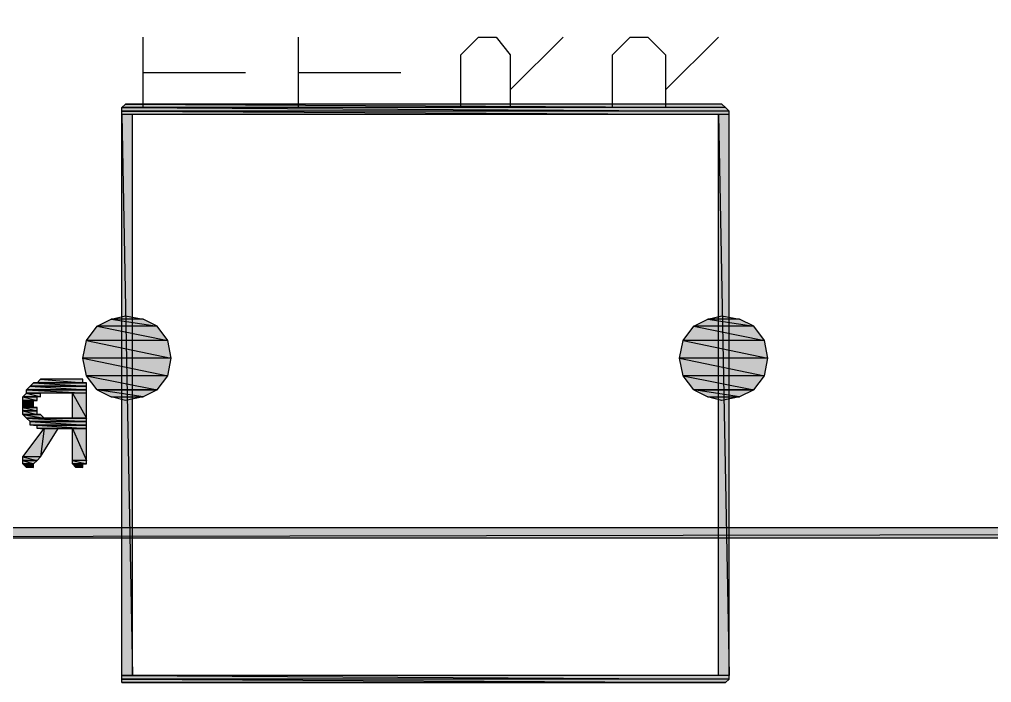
# Model space of a CAD drawing. Header units: millimetres. Extents: x 0 to 420, y 0 to 297.
# Drawn here: x 270.43 to 282.08, y 129.75 to 137.71 of the extents above; entities that cross this region are included whole.
import ezdxf

# ---------------------------------------------------------------- set-up
doc = ezdxf.new("R2010")
doc.units = ezdxf.units.MM
doc.layers.get('0').update_dxf_attribs({"linetype": 'CONTINUOUS'})

msp = doc.modelspace()

# ---------------------------------------------------------------- hatches: boundary and pattern name
at = {"true_color": 0x000007}
h = msp.add_hatch(color=0, dxfattribs=at)
h.paths.add_polyline_path([(261.874, 155.024667), (262.001, 154.897667), (335.110667, 155.024667)], flags=0)
h.paths.add_polyline_path([(262.001, 154.897667), (335.110667, 155.024667), (334.983667, 154.897667)], flags=0)
h.paths.add_polyline_path([(335.110667, 155.024667), (334.983667, 154.897667), (335.110667, 131.487333)], flags=0)
h.paths.add_polyline_path([(334.983667, 154.897667), (335.110667, 131.487333), (334.983667, 131.614333)], flags=0)
h.paths.add_polyline_path([(335.110667, 131.487333), (334.983667, 131.614333), (261.874, 131.487333)], flags=0)
h.paths.add_polyline_path([(334.983667, 131.614333), (261.874, 131.487333), (262.001, 131.614333)], flags=0)
h.paths.add_polyline_path([(261.874, 131.487333), (262.001, 131.614333), (261.874, 155.024667)], flags=0)
h.paths.add_polyline_path([(262.001, 131.614333), (261.874, 155.024667), (262.001, 154.897667)], flags=0)
h = msp.add_hatch(color=0, dxfattribs=at)
h.paths.add_polyline_path([(278.849667, 136.694333), (271.695333, 136.694333), (278.892, 136.652)], flags=0)
h.paths.add_polyline_path([(271.695333, 136.694333), (278.892, 136.652), (271.653, 136.652)], flags=0)
h = msp.add_hatch(color=0, dxfattribs=at)
h.paths.add_polyline_path([(278.892, 136.652), (271.653, 136.652), (278.934333, 136.609667)], flags=0)
h.paths.add_polyline_path([(271.653, 136.652), (278.934333, 136.609667), (271.653, 136.609667)], flags=0)
h = msp.add_hatch(color=0, dxfattribs=at)
h.paths.add_polyline_path([(278.934333, 136.609667), (271.653, 136.609667), (278.934333, 136.567333)], flags=0)
h.paths.add_polyline_path([(271.653, 136.609667), (278.934333, 136.567333), (271.653, 136.567333)], flags=0)
h = msp.add_hatch(color=0, dxfattribs=at)
h.paths.add_polyline_path([(271.78, 136.567333), (271.653, 136.567333), (271.78, 129.836333)], flags=0)
h.paths.add_polyline_path([(271.653, 136.567333), (271.78, 129.836333), (271.653, 129.836333)], flags=0)
h = msp.add_hatch(color=0, dxfattribs=at)
h.paths.add_polyline_path([(278.934333, 136.567333), (278.807333, 136.567333), (278.934333, 129.836333)], flags=0)
h.paths.add_polyline_path([(278.807333, 136.567333), (278.934333, 129.836333), (278.807333, 129.836333)], flags=0)
h = msp.add_hatch(color=0, dxfattribs=at)
h.paths.add_polyline_path([(271.907, 134.112), (271.526, 134.112), (272.076333, 134.027333)], flags=0)
h.paths.add_polyline_path([(271.526, 134.112), (272.076333, 134.027333), (271.356667, 134.027333)], flags=0)
for points in [[(271.695333, 134.154333), (271.907, 134.112), (271.526, 134.112)], [(278.849667, 134.154333), (279.061333, 134.112), (278.680333, 134.112)], [(271.356667, 133.265333), (272.076333, 133.265333), (271.907, 133.180667)], [(278.511, 133.265333), (279.230667, 133.265333), (279.061333, 133.180667)]]:
    msp.add_hatch(color=0, dxfattribs=at).paths.add_polyline_path(points, flags=0)
h = msp.add_hatch(color=0, dxfattribs=at)
h.paths.add_polyline_path([(279.061333, 134.112), (278.680333, 134.112), (279.230667, 134.027333)], flags=0)
h.paths.add_polyline_path([(278.680333, 134.112), (279.230667, 134.027333), (278.511, 134.027333)], flags=0)
h = msp.add_hatch(color=0, dxfattribs=at)
h.paths.add_polyline_path([(272.076333, 134.027333), (271.356667, 134.027333), (272.203333, 133.858)], flags=0)
h.paths.add_polyline_path([(271.356667, 134.027333), (272.203333, 133.858), (271.229667, 133.858)], flags=0)
h = msp.add_hatch(color=0, dxfattribs=at)
h.paths.add_polyline_path([(279.230667, 134.027333), (278.511, 134.027333), (279.357667, 133.858)], flags=0)
h.paths.add_polyline_path([(278.511, 134.027333), (279.357667, 133.858), (278.384, 133.858)], flags=0)
h = msp.add_hatch(color=0, dxfattribs=at)
h.paths.add_polyline_path([(272.203333, 133.858), (271.229667, 133.858), (272.245667, 133.646333)], flags=0)
h.paths.add_polyline_path([(271.229667, 133.858), (272.245667, 133.646333), (271.187333, 133.646333)], flags=0)
h = msp.add_hatch(color=0, dxfattribs=at)
h.paths.add_polyline_path([(279.357667, 133.858), (278.384, 133.858), (279.4, 133.646333)], flags=0)
h.paths.add_polyline_path([(278.384, 133.858), (279.4, 133.646333), (278.341667, 133.646333)], flags=0)
h = msp.add_hatch(color=0, dxfattribs=at)
h.paths.add_polyline_path([(272.245667, 133.646333), (271.187333, 133.646333), (272.203333, 133.434667)], flags=0)
h.paths.add_polyline_path([(271.187333, 133.646333), (272.203333, 133.434667), (271.229667, 133.434667)], flags=0)
h = msp.add_hatch(color=0, dxfattribs=at)
h.paths.add_polyline_path([(279.4, 133.646333), (278.341667, 133.646333), (279.357667, 133.434667)], flags=0)
h.paths.add_polyline_path([(278.341667, 133.646333), (279.357667, 133.434667), (278.384, 133.434667)], flags=0)
h = msp.add_hatch(color=0, dxfattribs=at)
h.paths.add_polyline_path([(271.187333, 133.392333), (270.679333, 133.392333), (271.187333, 133.35)], flags=0)
h.paths.add_polyline_path([(270.679333, 133.392333), (271.187333, 133.35), (270.637, 133.35)], flags=0)
h = msp.add_hatch(color=0, dxfattribs=at)
h.paths.add_polyline_path([(272.203333, 133.434667), (271.229667, 133.434667), (272.076333, 133.265333)], flags=0)
h.paths.add_polyline_path([(271.229667, 133.434667), (272.076333, 133.265333), (271.356667, 133.265333)], flags=0)
h = msp.add_hatch(color=0, dxfattribs=at)
h.paths.add_polyline_path([(279.357667, 133.434667), (278.384, 133.434667), (279.230667, 133.265333)], flags=0)
h.paths.add_polyline_path([(278.384, 133.434667), (279.230667, 133.265333), (278.511, 133.265333)], flags=0)
h = msp.add_hatch(color=0, dxfattribs=at)
h.paths.add_polyline_path([(271.229667, 133.307667), (270.552333, 133.307667), (271.229667, 133.265333)], flags=0)
h.paths.add_polyline_path([(270.552333, 133.307667), (271.229667, 133.265333), (270.51, 133.265333)], flags=0)
h.paths.add_polyline_path([(271.229667, 133.265333), (270.51, 133.265333)], flags=0)
h.paths.add_polyline_path([(270.51, 133.265333), (271.229667, 133.265333)], flags=0)
h = msp.add_hatch(color=0, dxfattribs=at)
h.paths.add_polyline_path([(271.229667, 133.265333), (270.51, 133.265333), (271.229667, 133.223)], flags=0)
h.paths.add_polyline_path([(270.51, 133.265333), (271.229667, 133.223), (270.51, 133.223)], flags=0)
h = msp.add_hatch(color=0, dxfattribs=at)
h.paths.add_polyline_path([(271.229667, 133.35), (270.594667, 133.35), (271.229667, 133.307667)], flags=0)
h.paths.add_polyline_path([(270.594667, 133.35), (271.229667, 133.307667), (270.552333, 133.307667)], flags=0)
h.paths.add_polyline_path([(271.229667, 133.307667), (270.552333, 133.307667)], flags=0)
h.paths.add_polyline_path([(270.552333, 133.307667), (271.229667, 133.307667)], flags=0)
h = msp.add_hatch(color=0, dxfattribs=at)
h.paths.add_polyline_path([(271.187333, 133.35), (270.637, 133.35), (271.229667, 133.35)], flags=0)
h.paths.add_polyline_path([(270.637, 133.35), (271.229667, 133.35), (270.594667, 133.35)], flags=0)
h = msp.add_hatch(color=0, dxfattribs=at)
h.paths.add_polyline_path([(271.356667, 133.265333), (271.526, 133.180667), (271.907, 133.180667)], flags=0)
h.paths.add_polyline_path([(271.526, 133.180667), (271.907, 133.180667), (271.695333, 133.138333)], flags=0)
h = msp.add_hatch(color=0, dxfattribs=at)
h.paths.add_polyline_path([(278.511, 133.265333), (278.680333, 133.180667), (279.061333, 133.180667)], flags=0)
h.paths.add_polyline_path([(278.680333, 133.180667), (279.061333, 133.180667), (278.849667, 133.138333)], flags=0)
h = msp.add_hatch(color=0, dxfattribs=at)
h.paths.add_polyline_path([(270.679333, 133.223), (270.51, 133.223), (270.679333, 133.180667)], flags=0)
h.paths.add_polyline_path([(270.51, 133.223), (270.679333, 133.180667), (270.467667, 133.180667)], flags=0)
h = msp.add_hatch(color=0, dxfattribs=at)
h.paths.add_polyline_path([(270.467667, 133.180667), (270.637, 133.180667)], flags=0)
h.paths.add_polyline_path([(270.637, 133.180667), (270.467667, 133.180667)], flags=0)
h = msp.add_hatch(color=0, dxfattribs=at)
h.paths.add_polyline_path([(270.637, 133.180667), (270.467667, 133.180667), (270.637, 133.138333)], flags=0)
h.paths.add_polyline_path([(270.467667, 133.180667), (270.637, 133.138333), (270.467667, 133.138333)], flags=0)
h = msp.add_hatch(color=0, dxfattribs=at)
h.paths.add_polyline_path([(270.594667, 133.138333), (270.467667, 133.138333)], flags=0)
h.paths.add_polyline_path([(270.594667, 133.138333), (270.467667, 133.138333), (270.637, 133.138333)], flags=0)
h = msp.add_hatch(color=0, dxfattribs=at)
h.paths.add_polyline_path([(270.594667, 133.138333), (270.467667, 133.138333), (270.594667, 133.096)], flags=0)
h.paths.add_polyline_path([(270.467667, 133.138333), (270.594667, 133.096), (270.467667, 133.096)], flags=0)
h.paths.add_polyline_path([(270.594667, 133.096), (270.467667, 133.096)], flags=0)
h.paths.add_polyline_path([(270.467667, 133.096), (270.594667, 133.096)], flags=0)
h = msp.add_hatch(color=0, dxfattribs=at)
h.paths.add_polyline_path([(270.51, 133.223), (270.679333, 133.223)], flags=0)
h.paths.add_polyline_path([(270.679333, 133.223), (270.51, 133.223)], flags=0)
h = msp.add_hatch(color=0, dxfattribs=at)
h.paths.add_polyline_path([(271.229667, 133.223), (271.060333, 133.223), (271.229667, 132.926667)], flags=0)
h.paths.add_polyline_path([(271.060333, 133.223), (271.229667, 132.926667), (271.060333, 132.926667)], flags=0)
h = msp.add_hatch(color=0, dxfattribs=at)
h.paths.add_polyline_path([(270.594667, 133.096), (270.467667, 133.096), (270.594667, 133.053667)], flags=0)
h.paths.add_polyline_path([(270.467667, 133.096), (270.594667, 133.053667), (270.467667, 133.053667)], flags=0)
h = msp.add_hatch(color=0, dxfattribs=at)
h.paths.add_polyline_path([(270.637, 133.053667), (270.467667, 133.053667)], flags=0)
h.paths.add_polyline_path([(270.637, 133.053667), (270.467667, 133.053667), (270.594667, 133.053667)], flags=0)
h = msp.add_hatch(color=0, dxfattribs=at)
h.paths.add_polyline_path([(270.637, 133.053667), (270.467667, 133.053667), (270.637, 133.011333)], flags=0)
h.paths.add_polyline_path([(270.467667, 133.053667), (270.637, 133.011333), (270.467667, 133.011333)], flags=0)
h.paths.add_polyline_path([(270.637, 133.011333), (270.467667, 133.011333)], flags=0)
h.paths.add_polyline_path([(270.467667, 133.011333), (270.637, 133.011333)], flags=0)
h = msp.add_hatch(color=0, dxfattribs=at)
h.paths.add_polyline_path([(270.637, 133.011333), (270.467667, 133.011333), (270.637, 132.969)], flags=0)
h.paths.add_polyline_path([(270.467667, 133.011333), (270.637, 132.969), (270.467667, 132.969)], flags=0)
h = msp.add_hatch(color=0, dxfattribs=at)
h.paths.add_polyline_path([(270.679333, 132.969), (270.467667, 132.969)], flags=0)
h.paths.add_polyline_path([(270.679333, 132.969), (270.467667, 132.969), (270.637, 132.969)], flags=0)
h = msp.add_hatch(color=0, dxfattribs=at)
h.paths.add_polyline_path([(270.679333, 132.969), (270.467667, 132.969), (270.721667, 132.926667)], flags=0)
h.paths.add_polyline_path([(270.467667, 132.969), (270.721667, 132.926667), (270.51, 132.926667)], flags=0)
h = msp.add_hatch(color=0, dxfattribs=at)
h.paths.add_polyline_path([(270.51, 132.926667), (271.229667, 132.926667)], flags=0)
h.paths.add_polyline_path([(271.229667, 132.926667), (270.51, 132.926667)], flags=0)
h = msp.add_hatch(color=0, dxfattribs=at)
h.paths.add_polyline_path([(271.229667, 132.926667), (270.51, 132.926667), (271.229667, 132.884333)], flags=0)
h.paths.add_polyline_path([(270.51, 132.926667), (271.229667, 132.884333), (270.552333, 132.884333)], flags=0)
h.paths.add_polyline_path([(271.229667, 132.884333), (270.552333, 132.884333)], flags=0)
h.paths.add_polyline_path([(270.552333, 132.884333), (271.229667, 132.884333)], flags=0)
h = msp.add_hatch(color=0, dxfattribs=at)
h.paths.add_polyline_path([(270.891, 132.799667), (270.721667, 132.799667), (270.679333, 132.461)], flags=0)
h.paths.add_polyline_path([(270.721667, 132.799667), (270.679333, 132.461), (270.467667, 132.461)], flags=0)
h = msp.add_hatch(color=0, dxfattribs=at)
h.paths.add_polyline_path([(271.229667, 132.884333), (270.552333, 132.884333), (271.229667, 132.842)], flags=0)
h.paths.add_polyline_path([(270.552333, 132.884333), (271.229667, 132.842), (270.552333, 132.842)], flags=0)
h = msp.add_hatch(color=0, dxfattribs=at)
h.paths.add_polyline_path([(270.594667, 132.842), (271.229667, 132.842)], flags=0)
h.paths.add_polyline_path([(271.229667, 132.842), (270.594667, 132.842)], flags=0)
h = msp.add_hatch(color=0, dxfattribs=at)
h.paths.add_polyline_path([(271.229667, 132.842), (270.637, 132.842), (271.229667, 132.799667)], flags=0)
h.paths.add_polyline_path([(270.637, 132.842), (271.229667, 132.799667), (270.637, 132.799667)], flags=0)
h = msp.add_hatch(color=0, dxfattribs=at)
h.paths.add_polyline_path([(271.229667, 132.799667), (270.679333, 132.799667)], flags=0)
h.paths.add_polyline_path([(270.679333, 132.799667), (271.229667, 132.799667), (270.721667, 132.799667)], flags=0)
h = msp.add_hatch(color=0, dxfattribs=at)
h.paths.add_polyline_path([(271.229667, 132.799667), (271.060333, 132.799667), (271.229667, 132.418667)], flags=0)
h.paths.add_polyline_path([(271.060333, 132.799667), (271.229667, 132.418667), (271.060333, 132.418667)], flags=0)
h = msp.add_hatch(color=0, dxfattribs=at)
h.paths.add_polyline_path([(270.679333, 132.461), (270.467667, 132.461), (270.637, 132.418667)], flags=0)
h.paths.add_polyline_path([(270.467667, 132.461), (270.637, 132.418667), (270.467667, 132.418667)], flags=0)
h = msp.add_hatch(color=0, dxfattribs=at)
h.paths.add_polyline_path([(270.467667, 132.418667), (270.637, 132.418667)], flags=0)
h.paths.add_polyline_path([(270.637, 132.418667), (270.467667, 132.418667)], flags=0)
h = msp.add_hatch(color=0, dxfattribs=at)
h.paths.add_polyline_path([(270.637, 132.418667), (270.467667, 132.418667), (270.594667, 132.376333)], flags=0)
h.paths.add_polyline_path([(270.467667, 132.418667), (270.594667, 132.376333), (270.467667, 132.376333)], flags=0)
h = msp.add_hatch(color=0, dxfattribs=at)
h.paths.add_polyline_path([(270.467667, 132.376333), (270.594667, 132.376333)], flags=0)
h.paths.add_polyline_path([(270.594667, 132.376333), (270.467667, 132.376333)], flags=0)
h = msp.add_hatch(color=0, dxfattribs=at)
h.paths.add_polyline_path([(270.594667, 132.376333), (270.467667, 132.376333), (270.594667, 132.334)], flags=0)
h.paths.add_polyline_path([(270.467667, 132.376333), (270.594667, 132.334), (270.51, 132.334)], flags=0)
h = msp.add_hatch(color=0, dxfattribs=at)
h.paths.add_polyline_path([(271.229667, 132.418667), (271.060333, 132.418667), (271.229667, 132.376333)], flags=0)
h.paths.add_polyline_path([(271.060333, 132.418667), (271.229667, 132.376333), (271.060333, 132.376333)], flags=0)
h = msp.add_hatch(color=0, dxfattribs=at)
h.paths.add_polyline_path([(271.187333, 132.376333), (271.060333, 132.376333)], flags=0)
h.paths.add_polyline_path([(271.187333, 132.376333), (271.060333, 132.376333), (271.229667, 132.376333)], flags=0)
h = msp.add_hatch(color=0, dxfattribs=at)
h.paths.add_polyline_path([(271.187333, 132.376333), (271.060333, 132.376333), (271.187333, 132.334)], flags=0)
h.paths.add_polyline_path([(271.060333, 132.376333), (271.187333, 132.334), (271.102667, 132.334)], flags=0)
h = msp.add_hatch(color=0, dxfattribs=at)
h.paths.add_polyline_path([(278.934333, 129.836333), (271.653, 129.836333), (278.934333, 129.794)], flags=0)
h.paths.add_polyline_path([(271.653, 129.836333), (278.934333, 129.794), (271.653, 129.794)], flags=0)
h = msp.add_hatch(color=0, dxfattribs=at)
h.paths.add_polyline_path([(278.934333, 129.794), (271.653, 129.794), (278.892, 129.751667)], flags=0)
h.paths.add_polyline_path([(271.653, 129.794), (278.892, 129.751667), (271.653, 129.751667)], flags=0)
h = msp.add_hatch(color=0, dxfattribs=at)
h.paths.add_polyline_path([(278.892, 129.751667), (271.653, 129.751667), (278.849667, 129.751667)], flags=0)
h.paths.add_polyline_path([(271.653, 129.751667), (278.849667, 129.751667), (271.695333, 129.751667)], flags=0)

# ---------------------------------------------------------------- linework, layer by layer
at = {"color": 0, "true_color": 0x000007}
for points in [[(271.907, 136.652), (271.907, 137.498667)], [(273.769667, 136.652), (273.769667, 137.498667)], [(276.944667, 136.652), (275.717, 136.652), (275.717, 137.287), (275.928667, 137.498667), (276.140333, 137.498667), (276.309667, 137.287), (276.309667, 136.652)], [(276.309667, 136.863667), (276.944667, 137.498667)], [(278.807333, 136.652), (277.537333, 136.652), (277.537333, 137.287), (277.749, 137.498667), (277.960667, 137.498667), (278.172333, 137.287), (278.172333, 136.652)], [(278.172333, 136.863667), (278.807333, 137.498667)], [(271.907, 137.075333), (273.134667, 137.075333)], [(273.769667, 137.075333), (274.997333, 137.075333)]]:
    msp.add_lwpolyline(points, dxfattribs=at)
for points in [[(271.695333, 136.694333), (278.892, 136.652), (271.653, 136.652)], [(278.892, 136.652), (271.653, 136.652), (278.934333, 136.609667)], [(271.653, 136.652), (278.934333, 136.609667), (271.653, 136.609667)], [(278.849667, 136.694333), (271.695333, 136.694333), (278.892, 136.652)], [(278.934333, 136.609667), (271.653, 136.609667), (278.934333, 136.567333)], [(271.653, 136.609667), (278.934333, 136.567333), (271.653, 136.567333)], [(271.78, 136.567333), (271.653, 136.567333), (271.78, 129.836333)], [(271.653, 136.567333), (271.78, 129.836333), (271.653, 129.836333)], [(278.934333, 136.567333), (278.807333, 136.567333), (278.934333, 129.836333)], [(278.807333, 136.567333), (278.934333, 129.836333), (278.807333, 129.836333)], [(271.526, 134.112), (272.076333, 134.027333), (271.356667, 134.027333)], [(271.695333, 134.154333), (271.907, 134.112), (271.526, 134.112)], [(271.907, 134.112), (271.526, 134.112), (272.076333, 134.027333)], [(278.680333, 134.112), (279.230667, 134.027333), (278.511, 134.027333)], [(278.849667, 134.154333), (279.061333, 134.112), (278.680333, 134.112)], [(279.061333, 134.112), (278.680333, 134.112), (279.230667, 134.027333)], [(271.356667, 134.027333), (272.203333, 133.858), (271.229667, 133.858)], [(272.076333, 134.027333), (271.356667, 134.027333), (272.203333, 133.858)], [(278.511, 134.027333), (279.357667, 133.858), (278.384, 133.858)], [(279.230667, 134.027333), (278.511, 134.027333), (279.357667, 133.858)], [(271.229667, 133.858), (272.245667, 133.646333), (271.187333, 133.646333)], [(272.203333, 133.858), (271.229667, 133.858), (272.245667, 133.646333)], [(278.384, 133.858), (279.4, 133.646333), (278.341667, 133.646333)], [(279.357667, 133.858), (278.384, 133.858), (279.4, 133.646333)], [(272.245667, 133.646333), (271.187333, 133.646333), (272.203333, 133.434667)], [(271.187333, 133.646333), (272.203333, 133.434667), (271.229667, 133.434667)], [(279.4, 133.646333), (278.341667, 133.646333), (279.357667, 133.434667)], [(278.341667, 133.646333), (279.357667, 133.434667), (278.384, 133.434667)], [(270.679333, 133.392333), (271.187333, 133.35), (270.637, 133.35)], [(271.187333, 133.392333), (270.679333, 133.392333), (271.187333, 133.35)], [(272.203333, 133.434667), (271.229667, 133.434667), (272.076333, 133.265333)], [(271.229667, 133.434667), (272.076333, 133.265333), (271.356667, 133.265333)], [(279.357667, 133.434667), (278.384, 133.434667), (279.230667, 133.265333)], [(278.384, 133.434667), (279.230667, 133.265333), (278.511, 133.265333)], [(270.552333, 133.307667), (271.229667, 133.265333), (270.51, 133.265333)], [(271.229667, 133.265333), (270.51, 133.265333)], [(270.51, 133.265333), (271.229667, 133.265333)], [(271.229667, 133.265333), (270.51, 133.265333), (271.229667, 133.223)], [(270.51, 133.265333), (271.229667, 133.223), (270.51, 133.223)], [(270.594667, 133.35), (271.229667, 133.307667), (270.552333, 133.307667)], [(271.229667, 133.307667), (270.552333, 133.307667)], [(270.552333, 133.307667), (271.229667, 133.307667)], [(271.229667, 133.307667), (270.552333, 133.307667), (271.229667, 133.265333)], [(270.637, 133.35), (271.229667, 133.35), (270.594667, 133.35)], [(271.229667, 133.35), (270.594667, 133.35), (271.229667, 133.307667)], [(271.187333, 133.35), (270.637, 133.35), (271.229667, 133.35)], [(271.356667, 133.265333), (271.526, 133.180667), (271.907, 133.180667)], [(271.356667, 133.265333), (272.076333, 133.265333), (271.907, 133.180667)], [(278.511, 133.265333), (278.680333, 133.180667), (279.061333, 133.180667)], [(278.511, 133.265333), (279.230667, 133.265333), (279.061333, 133.180667)], [(270.51, 133.223), (270.679333, 133.180667), (270.467667, 133.180667)], [(270.467667, 133.180667), (270.637, 133.180667)], [(270.637, 133.180667), (270.467667, 133.180667)], [(270.637, 133.180667), (270.467667, 133.180667), (270.637, 133.138333)], [(270.467667, 133.180667), (270.637, 133.138333), (270.467667, 133.138333)], [(270.594667, 133.138333), (270.467667, 133.138333)], [(270.594667, 133.138333), (270.467667, 133.138333), (270.637, 133.138333)], [(270.594667, 133.138333), (270.467667, 133.138333), (270.594667, 133.096)], [(270.467667, 133.138333), (270.594667, 133.096), (270.467667, 133.096)], [(270.51, 133.223), (270.679333, 133.223)], [(270.679333, 133.223), (270.51, 133.223)], [(270.679333, 133.223), (270.51, 133.223), (270.679333, 133.180667)], [(271.229667, 133.223), (271.060333, 133.223), (271.229667, 132.926667)], [(271.060333, 133.223), (271.229667, 132.926667), (271.060333, 132.926667)], [(271.526, 133.180667), (271.907, 133.180667), (271.695333, 133.138333)], [(278.680333, 133.180667), (279.061333, 133.180667), (278.849667, 133.138333)], [(270.594667, 133.096), (270.467667, 133.096)], [(270.467667, 133.096), (270.594667, 133.096)], [(270.594667, 133.096), (270.467667, 133.096), (270.594667, 133.053667)], [(270.467667, 133.096), (270.594667, 133.053667), (270.467667, 133.053667)], [(270.637, 133.053667), (270.467667, 133.053667)], [(270.637, 133.053667), (270.467667, 133.053667), (270.594667, 133.053667)], [(270.637, 133.053667), (270.467667, 133.053667), (270.637, 133.011333)], [(270.467667, 133.053667), (270.637, 133.011333), (270.467667, 133.011333)], [(270.637, 133.011333), (270.467667, 133.011333)], [(270.467667, 133.011333), (270.637, 133.011333)], [(270.637, 133.011333), (270.467667, 133.011333), (270.637, 132.969)], [(270.467667, 133.011333), (270.637, 132.969), (270.467667, 132.969)], [(270.679333, 132.969), (270.467667, 132.969)], [(270.679333, 132.969), (270.467667, 132.969), (270.637, 132.969)], [(270.679333, 132.969), (270.467667, 132.969), (270.721667, 132.926667)], [(270.467667, 132.969), (270.721667, 132.926667), (270.51, 132.926667)], [(270.51, 132.926667), (271.229667, 132.926667)], [(271.229667, 132.926667), (270.51, 132.926667)], [(271.229667, 132.926667), (270.51, 132.926667), (271.229667, 132.884333)], [(270.51, 132.926667), (271.229667, 132.884333), (270.552333, 132.884333)], [(270.721667, 132.799667), (270.679333, 132.461), (270.467667, 132.461)], [(271.229667, 132.884333), (270.552333, 132.884333)], [(270.552333, 132.884333), (271.229667, 132.884333)], [(271.229667, 132.884333), (270.552333, 132.884333), (271.229667, 132.842)], [(270.552333, 132.884333), (271.229667, 132.842), (270.552333, 132.842)], [(270.594667, 132.842), (271.229667, 132.842)], [(271.229667, 132.842), (270.594667, 132.842)], [(271.229667, 132.842), (270.637, 132.842), (271.229667, 132.799667)], [(270.637, 132.842), (271.229667, 132.799667), (270.637, 132.799667)], [(271.229667, 132.799667), (270.679333, 132.799667)], [(270.679333, 132.799667), (271.229667, 132.799667), (270.721667, 132.799667)], [(270.891, 132.799667), (270.721667, 132.799667), (270.679333, 132.461)], [(271.229667, 132.799667), (271.060333, 132.799667), (271.229667, 132.418667)], [(271.060333, 132.799667), (271.229667, 132.418667), (271.060333, 132.418667)], [(270.679333, 132.461), (270.467667, 132.461), (270.637, 132.418667)], [(270.467667, 132.461), (270.637, 132.418667), (270.467667, 132.418667)], [(270.467667, 132.418667), (270.637, 132.418667)], [(270.637, 132.418667), (270.467667, 132.418667)], [(270.637, 132.418667), (270.467667, 132.418667), (270.594667, 132.376333)], [(270.467667, 132.418667), (270.594667, 132.376333), (270.467667, 132.376333)], [(270.467667, 132.376333), (270.594667, 132.376333)], [(270.594667, 132.376333), (270.467667, 132.376333)], [(270.594667, 132.376333), (270.467667, 132.376333), (270.594667, 132.334)], [(270.467667, 132.376333), (270.594667, 132.334), (270.51, 132.334)], [(271.229667, 132.418667), (271.060333, 132.418667), (271.229667, 132.376333)], [(271.060333, 132.418667), (271.229667, 132.376333), (271.060333, 132.376333)], [(271.187333, 132.376333), (271.060333, 132.376333)], [(271.187333, 132.376333), (271.060333, 132.376333), (271.229667, 132.376333)], [(271.187333, 132.376333), (271.060333, 132.376333), (271.187333, 132.334)], [(271.060333, 132.376333), (271.187333, 132.334), (271.102667, 132.334)], [(335.110667, 131.487333), (334.983667, 131.614333), (261.874, 131.487333)], [(334.983667, 131.614333), (261.874, 131.487333), (262.001, 131.614333)], [(278.934333, 129.836333), (271.653, 129.836333), (278.934333, 129.794)], [(271.653, 129.836333), (278.934333, 129.794), (271.653, 129.794)], [(278.934333, 129.794), (271.653, 129.794), (278.892, 129.751667)], [(271.653, 129.794), (278.892, 129.751667), (271.653, 129.751667)], [(278.892, 129.751667), (271.653, 129.751667), (278.849667, 129.751667)], [(271.653, 129.751667), (278.849667, 129.751667), (271.695333, 129.751667)]]:
    msp.add_lwpolyline(points, close=True, dxfattribs=at)

doc.saveas('drawing.dxf')
